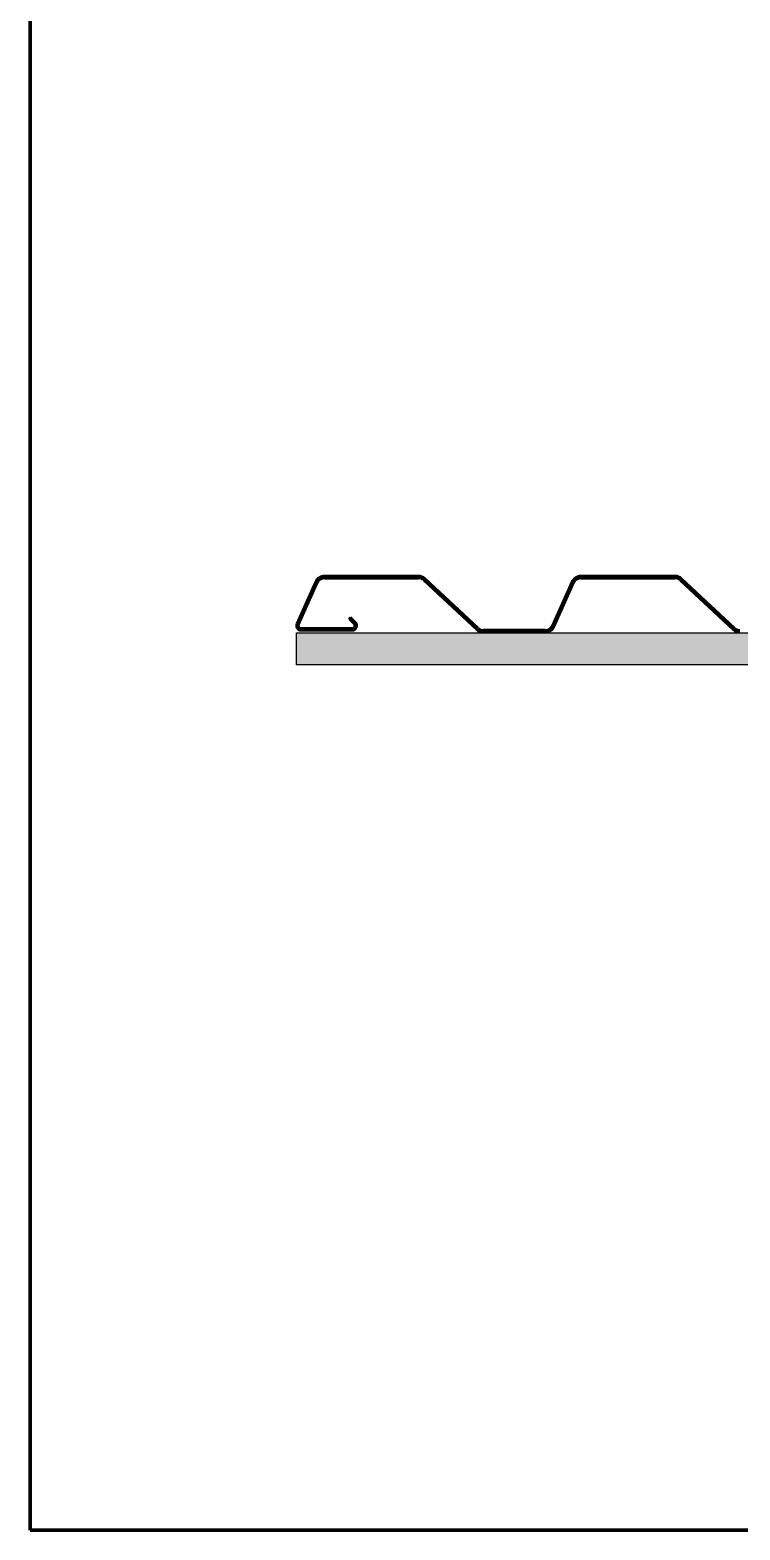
# Model space of a CAD drawing. Header units: inches. Extents: x 1.3 to 75.2, y 1.3 to 48.1.
# Drawn here: x 1.35 to 12.42, y 1.35 to 24.75 of the extents above; entities that cross this region are included whole.
import ezdxf

# ---------------------------------------------------------------- set-up
doc = ezdxf.new("R2010")
doc.units = ezdxf.units.IN
doc.header["$LTSCALE"] = 4.5
doc.header["$MEASUREMENT"] = 0
doc.layers.get('0').update_dxf_attribs({"lineweight": 13})
for name, color, linetype, lineweight in [('Border (ANSI)', 7, 'Continuous', 70), ('Hatch (ANSI)', 7, 'Continuous', 18), ('Sketch Geometry (ANSI)', 7, 'Continuous', 25), ('Visible (ANSI)', 7, 'Continuous', 50)]:
    doc.layers.add(name, color=color, linetype=linetype, lineweight=lineweight)

# ---------------------------------------------------------------- blocks, each defined once
blk = doc.blocks.new('Borders ATAS A Border')
at = {"layer": 'Border (ANSI)'}
for p, q in [((0.3, 10.7), (0.3, 0.3)), ((0.3, 0.3), (16.7, 0.3))]:
    blk.add_line(p, q, dxfattribs=at)

msp = doc.modelspace()

# ---------------------------------------------------------------- hatches: boundary and pattern name
at = {"layer": 'Hatch (ANSI)', "true_color": 0x804000}
h = msp.add_hatch(dxfattribs=at)
h.set_pattern_fill('INSUL', color=36, scale=2, style=0, pattern_type=2)
h.paths.add_polyline_path([(71.69588, 15.3454), (71.69588, 14.8454), (5.50429, 14.8454), (5.50429, 15.3454)])

# ---------------------------------------------------------------- linework, layer by layer
at = {"layer": 'Sketch Geometry (ANSI)'}
for p, q in [((5.50429, 15.3454), (71.69588, 15.3454)), ((5.50429, 14.8454), (5.50429, 15.3454)), ((71.69588, 14.8454), (5.50429, 14.8454))]:
    msp.add_line(p, q, dxfattribs=at)
at = {"layer": 'Visible (ANSI)'}
for p, q in [((7.40558, 16.2304), (5.94229, 16.2304)), ((5.94229, 16.2004), (7.40558, 16.2004)), ((7.49083, 16.16682), (8.31632, 15.39704)), ((8.33678, 15.41898), (7.51129, 16.18876)), ((11.40558, 16.2304), (9.94229, 16.2304)), ((9.94229, 16.2004), (11.40558, 16.2004)), ((11.49083, 16.16682), (12.31632, 15.39704)), ((12.33678, 15.41898), (11.51129, 16.18876)), ((5.80069, 16.13844), (5.51051, 15.48668)), ((5.53792, 15.47448), (5.8281, 16.12624)), ((9.80069, 16.13844), (9.49843, 15.45955)), ((9.52584, 15.44735), (9.8281, 16.12624)), ((6.3289, 15.56418), (6.35011, 15.5854)), ((6.3289, 15.56418), (6.40599, 15.48709)), ((6.4272, 15.50831), (6.35011, 15.5854)), ((6.37629, 15.4154), (5.57629, 15.4154)), ((5.57629, 15.3854), (6.37629, 15.3854)), ((9.38424, 15.3854), (8.42203, 15.3854)), ((8.42203, 15.3554), (9.38424, 15.3554))]:
    msp.add_line(p, q, dxfattribs=at)
for centre, radius, start, end in [((5.94229, 16.0754), 0.155, 90, 156), ((5.94229, 16.0754), 0.125, 90, 156), ((7.40558, 16.0754), 0.155, 47, 90), ((7.40558, 16.0754), 0.125, 47, 90), ((9.94229, 16.0754), 0.155, 90, 156), ((9.94229, 16.0754), 0.125, 90, 156), ((11.40558, 16.0754), 0.155, 47, 90), ((11.40558, 16.0754), 0.125, 47, 90), ((5.57629, 15.4574), 0.072, 156, 270), ((5.57629, 15.4574), 0.042, 156, 270), ((6.37629, 15.4574), 0.072, 270, 45), ((6.37629, 15.4574), 0.042, 270, 45), ((9.38424, 15.5104), 0.125, 270, 336), ((9.38424, 15.5104), 0.155, 270, 336), ((8.42203, 15.5104), 0.155, 227, 270), ((8.42203, 15.5104), 0.125, 227, 270), ((12.42203, 15.5104), 0.155, 227, 270), ((12.42203, 15.5104), 0.125, 227, 270)]:
    msp.add_arc(centre, radius, start, end, dxfattribs=at)

# ---------------------------------------------------------------- block references
at = {"xscale": 4.5, "yscale": 4.5, "zscale": 4.5}
msp.add_blockref('Borders ATAS A Border', (0, 0), dxfattribs=at)

doc.saveas('drawing.dxf')
